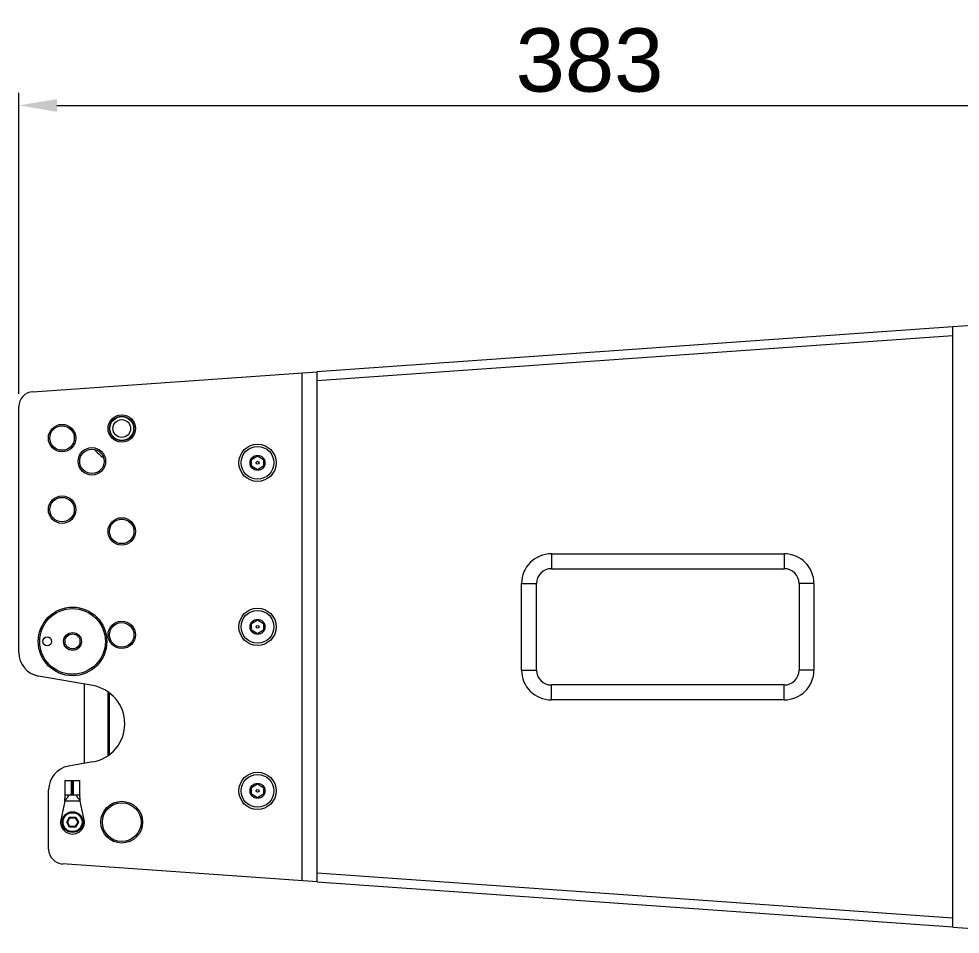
# Model space of a CAD drawing. Header units: millimetres. Extents: x 0 to 2524, y 0 to 1785.
# Drawn here: x 1091.8 to 1407.3, y 1207.9 to 1514.9 of the extents above; entities that cross this region are included whole.
import ezdxf

# ---------------------------------------------------------------- set-up
doc = ezdxf.new("R2010")
doc.units = ezdxf.units.MM
doc.header["$LTSCALE"] = 0.1
doc.layers.get('0').update_dxf_attribs({"lineweight": 13})
doc.layers.get('Defpoints').update_dxf_attribs({"lineweight": 9})
doc.layers.add('标注', color=251, linetype='Continuous', lineweight=9)
doc.styles.get("Standard").update_dxf_attribs({"font": 'arial.ttf'})
doc.dimstyles.new('STANDARD 8.5', dxfattribs={"dimscale": 8.5, "dimtxt": 2.5, "dimasz": 1.5, "dimexe": 0.5, "dimexo": 0.5, "dimgap": 0.5, "dimtad": 1, "dimtoh": 1, "dimdec": 1, "dimzin": 12, "dimdsep": 46, "dimtxsty": 'Standard', "dimcen": 0, "dimclrd": 256, "dimclre": 256, "dimclrt": 256, "dimadec": 0, "dimazin": 0, "dimtp": 0.01, "dimtm": 0.01, "dimtfac": 1, "dimtdec": 1, "dimtofl": 0, "dimtmove": 0, "dimatfit": 3, "dimfxl": 1, "dimtolj": 1, "dimtzin": 4, "dimlwd": -1, "dimlwe": -1, "dimarcsym": 0})

# ---------------------------------------------------------------- blocks, each defined once
blk = doc.blocks.new('*D14')
at = {"layer": 'Defpoints', "color": 0, "transparency": 16777216}
for p in [(1474.38, 1485.82), (1091.84, 1384.81), (1474.38, 1369.67)]:
    blk.add_point(p, dxfattribs=at)
at = {"layer": '标注', "transparency": 16777216}
for p, q in [((1091.84, 1389.06), (1091.84, 1490.07)), ((1474.38, 1373.92), (1474.38, 1490.07)), ((1104.59, 1485.82), (1461.63, 1485.82))]:
    blk.add_line(p, q, dxfattribs=at)
for points in [[(1104.59, 1487.94), (1104.59, 1483.69), (1091.84, 1485.82)], [(1461.63, 1487.94), (1461.63, 1483.69), (1474.38, 1485.82)]]:
    blk.add_solid(points, dxfattribs=at)
at = {"layer": '标注', "transparency": 16777216, "insert": (1283.11, 1500.92), "char_height": 21.25, "attachment_point": 5}
blk.add_mtext('\\A1;383', dxfattribs=at)

msp = doc.modelspace()

# ---------------------------------------------------------------- linework, layer by layer
for p, q in [((1404.84, 1411.72), (1437.98, 1414.04)), ((1404.85, 1411.6), (1191.84, 1396.48)), ((1404.84, 1210.22), (1404.84, 1411.72)), ((1404.84, 1408.59), (1191.84, 1393.48)), ((1096.49, 1389.8), (1191.84, 1396.47)), ((1186.84, 1225.82), (1186.84, 1396.12)), ((1191.84, 1225.47), (1191.84, 1396.47)), ((1091.84, 1302.35), (1091.84, 1384.81)), ((1169.84, 1367.12), (1171.84, 1368.28)), ((1169.84, 1364.81), (1169.84, 1367.12)), ((1171.84, 1368.28), (1173.84, 1367.12)), ((1173.84, 1367.12), (1173.84, 1364.81)), ((1171.84, 1363.66), (1169.84, 1364.81)), ((1173.84, 1364.81), (1171.84, 1363.66)), ((1270.34, 1335.47), (1270.34, 1330.47)), ((1270.34, 1335.47), (1348.34, 1335.47)), ((1348.34, 1335.47), (1348.34, 1330.47)), ((1270.34, 1330.47), (1348.34, 1330.47)), ((1260.34, 1296.47), (1260.34, 1325.47)), ((1260.34, 1325.47), (1265.34, 1325.47)), ((1265.34, 1296.47), (1265.34, 1325.47)), ((1358.34, 1325.47), (1353.34, 1325.47)), ((1353.34, 1325.47), (1353.34, 1296.47)), ((1358.34, 1325.47), (1358.34, 1296.47)), ((1169.84, 1312.12), (1171.84, 1313.28)), ((1171.84, 1313.28), (1173.84, 1312.12)), ((1169.84, 1309.81), (1169.84, 1312.12)), ((1171.84, 1308.66), (1169.84, 1309.81)), ((1173.84, 1309.81), (1171.84, 1308.66)), ((1173.84, 1312.12), (1173.84, 1309.81)), ((1116.6, 1291.27), (1098.45, 1294.47)), ((1260.34, 1296.47), (1265.34, 1296.47)), ((1358.34, 1296.47), (1353.34, 1296.47)), ((1113.84, 1265.18), (1113.84, 1291.76)), ((1348.34, 1291.47), (1270.34, 1291.47)), ((1270.34, 1286.47), (1270.34, 1291.47)), ((1348.34, 1286.47), (1348.34, 1291.47)), ((1121.74, 1267.82), (1121.74, 1288.97)), ((1121.74, 1288.97), (1121.92, 1288.97)), ((1122.24, 1268.22), (1122.24, 1288.71)), ((1348.34, 1286.47), (1270.34, 1286.47)), ((1116.6, 1265.67), (1108.45, 1264.23)), ((1107.39, 1254.67), (1107.39, 1259.47)), ((1107.39, 1259.47), (1112.29, 1259.47)), ((1109.54, 1254.67), (1109.54, 1259.47)), ((1109.79, 1254.67), (1109.79, 1259.47)), ((1109.89, 1254.67), (1109.89, 1259.47)), ((1110.14, 1254.67), (1110.14, 1259.47)), ((1112.29, 1254.67), (1112.29, 1259.47)), ((1101.84, 1236.42), (1101.84, 1256.35)), ((1169.84, 1257.12), (1171.84, 1258.28)), ((1169.84, 1254.81), (1169.84, 1257.12)), ((1171.84, 1258.28), (1173.84, 1257.12)), ((1173.84, 1257.12), (1173.84, 1254.81)), ((1107.39, 1254.67), (1107.39, 1254.65)), ((1107.4, 1254.67), (1112.28, 1254.67)), ((1171.84, 1253.66), (1169.84, 1254.81)), ((1173.84, 1254.81), (1171.84, 1253.66)), ((1107.24, 1252.47), (1105.93, 1246.3)), ((1112.44, 1252.47), (1107.24, 1252.47)), ((1113.75, 1246.3), (1112.44, 1252.47)), ((1107.88, 1245.47), (1108.86, 1247.17)), ((1108.11, 1245.47), (1108.97, 1246.97)), ((1108.86, 1247.17), (1110.82, 1247.17)), ((1108.97, 1246.97), (1108.86, 1247.17)), ((1108.97, 1246.97), (1110.71, 1246.97)), ((1110.71, 1246.97), (1110.82, 1247.17)), ((1110.71, 1246.97), (1111.57, 1245.47)), ((1110.82, 1247.17), (1111.8, 1245.47)), ((1108.86, 1243.77), (1107.88, 1245.47)), ((1108.11, 1245.47), (1107.88, 1245.47)), ((1108.97, 1243.97), (1108.11, 1245.47)), ((1108.97, 1243.97), (1108.86, 1243.77)), ((1110.82, 1243.77), (1108.86, 1243.77)), ((1110.71, 1243.97), (1108.97, 1243.97)), ((1111.57, 1245.47), (1110.71, 1243.97)), ((1110.71, 1243.97), (1110.82, 1243.77)), ((1111.8, 1245.47), (1110.82, 1243.77)), ((1111.57, 1245.47), (1111.8, 1245.47)), ((1191.84, 1225.47), (1106.49, 1231.44)), ((1191.84, 1228.46), (1404.84, 1213.35)), ((1191.84, 1225.45), (1404.85, 1210.34)), ((1404.84, 1210.22), (1437.98, 1207.9))]:
    msp.add_line(p, q)
for centre, radius in [((1126.34, 1377.47), 4.6), ((1106.34, 1374.27), 4.6), ((1126.34, 1377.47), 4.1), ((1126.34, 1377.47), 3.98), ((1126.34, 1377.47), 2.98), ((1106.34, 1374.27), 4.1), ((1116.34, 1366.47), 4.6), ((1116.34, 1366.47), 4.1), ((1171.84, 1365.97), 6.25), ((1171.84, 1365.97), 5.5), ((1171.84, 1365.97), 2.5), ((1171.84, 1365.97), 0.5), ((1106.34, 1350.27), 4.6), ((1106.34, 1350.27), 4.1), ((1126.34, 1342.97), 4.6), ((1126.34, 1342.97), 4.1), ((1109.84, 1306.07), 11.5), ((1109.84, 1306.07), 11), ((1171.84, 1310.97), 6.25), ((1171.84, 1310.97), 5.5), ((1126.34, 1308.27), 4.6), ((1171.84, 1310.97), 2.5), ((1126.34, 1308.27), 4.1), ((1171.84, 1310.97), 0.5), ((1101.34, 1306.07), 1.5), ((1109.84, 1306.07), 3), ((1109.84, 1306.07), 2.5), ((1171.84, 1255.97), 6.25), ((1171.84, 1255.97), 5.5), ((1171.84, 1255.97), 2.5), ((1171.84, 1255.97), 0.5), ((1126.34, 1245.47), 7), ((1126.34, 1245.47), 6.5), ((1109.84, 1245.47), 3.48), ((1109.84, 1245.47), 3.18)]:
    msp.add_circle(centre, radius)
for centre, radius, start, end in [((1096.84, 1384.81), 5, 94, 180), ((1123.13, 1377.47), 1.5, 109.9534, 115.3038), ((1129.55, 1377.47), 1.5, 64.6962, 70.0466), ((1123.13, 1377.47), 1.5, 244.6962, 250.0466), ((1129.55, 1377.47), 1.5, 289.9534, 295.3038), ((1126.34, 1377.47), 11.5, 217.9141, 237.6376), ((1270.34, 1325.47), 10, 90, 180), ((1348.34, 1325.47), 10, 0, 90), ((1270.34, 1325.47), 5, 90, 180), ((1348.34, 1325.47), 5, 0, 90), ((1099.84, 1302.35), 8, 180, 260), ((1270.34, 1296.47), 10, 180, 270), ((1270.34, 1296.47), 5, 180, 270), ((1348.34, 1296.47), 10, 270, 0), ((1348.34, 1296.47), 5, 270, 0), ((1114.34, 1278.47), 13, 280, 80), ((1126.34, 1288.97), 4.6, 178.3217, 180), ((1109.84, 1256.35), 8, 100, 180), ((1109.84, 1245.47), 4, 168, 12), ((1106.84, 1236.42), 5, 180, 266)]:
    msp.add_arc(centre, radius, start, end)
for points, knots in [([(1107.24, 1252.47), (1107.25, 1252.69), (1107.27, 1253.01), (1107.3, 1253.4), (1107.34, 1253.72), (1107.37, 1254.03), (1107.38, 1254.33), (1107.39, 1254.48), (1107.39, 1254.56)], [0, 0, 0, 0, 0.321465, 0.451347, 0.567601, 0.7799, 0.88634, 1, 1, 1, 1]), ([(1108.47, 1254.45), (1108.46, 1254.36), (1108.41, 1254.19), (1108.28, 1253.95), (1108.13, 1253.72), (1107.95, 1253.49), (1107.76, 1253.26), (1107.57, 1253.01), (1107.39, 1252.75), (1107.29, 1252.57), (1107.24, 1252.47)], [0, 0, 0, 0, 0.113902, 0.228214, 0.346201, 0.468897, 0.596058, 0.727031, 0.861477, 1, 1, 1, 1]), ([(1107.39, 1254.67), (1107.39, 1254.67), (1107.39, 1254.67), (1107.39, 1254.66), (1107.39, 1254.66)], [0, 0, 0, 0, 0.235638, 1, 1, 1, 1]), ([(1107.39, 1254.66), (1107.39, 1254.66), (1107.39, 1254.66), (1107.39, 1254.67), (1107.4, 1254.67), (1107.4, 1254.67)], [0, 0, 0, 0, 0.373469, 0.654233, 1, 1, 1, 1]), ([(1107.39, 1254.63), (1107.39, 1254.64), (1107.39, 1254.65), (1107.39, 1254.65), (1107.39, 1254.66)], [0, 0, 0, 0, 0.574748, 1, 1, 1, 1]), ([(1107.39, 1254.56), (1107.39, 1254.57), (1107.39, 1254.6), (1107.39, 1254.62), (1107.39, 1254.63)], [0, 0, 0, 0, 0.56414, 1, 1, 1, 1]), ([(1108.47, 1254.45), (1108.29, 1254.48), (1107.93, 1254.52), (1107.57, 1254.55), (1107.39, 1254.56)], [0, 0, 0, 0, 0.500022, 1, 1, 1, 1]), ([(1108.49, 1254.59), (1108.49, 1254.57), (1108.48, 1254.52), (1108.48, 1254.48), (1108.47, 1254.45)], [0, 0, 0, 0, 0.450027, 1, 1, 1, 1]), ([(1108.5, 1254.65), (1108.49, 1254.64), (1108.49, 1254.62), (1108.49, 1254.6), (1108.49, 1254.59)], [0, 0, 0, 0, 0.418961, 1, 1, 1, 1]), ([(1108.52, 1254.67), (1108.52, 1254.67), (1108.51, 1254.67), (1108.5, 1254.66), (1108.5, 1254.65), (1108.5, 1254.65)], [0, 0, 0, 0, 0.229801, 0.456064, 1, 1, 1, 1]), ([(1111.18, 1254.66), (1111.18, 1254.66), (1111.18, 1254.66), (1111.17, 1254.66), (1111.17, 1254.67)], [0, 0, 0, 0, 0.271678, 1, 1, 1, 1]), ([(1111.19, 1254.59), (1111.19, 1254.6), (1111.19, 1254.62), (1111.19, 1254.64), (1111.18, 1254.65), (1111.18, 1254.66)], [0, 0, 0, 0, 0.601233, 0.82438, 1, 1, 1, 1]), ([(1111.21, 1254.45), (1111.2, 1254.48), (1111.2, 1254.52), (1111.2, 1254.57), (1111.19, 1254.59)], [0, 0, 0, 0, 0.549909, 1, 1, 1, 1]), ([(1112.29, 1254.56), (1112.11, 1254.55), (1111.75, 1254.52), (1111.39, 1254.48), (1111.21, 1254.45)], [0, 0, 0, 0, 0.499978, 1, 1, 1, 1]), ([(1112.44, 1252.47), (1112.4, 1252.57), (1112.29, 1252.75), (1112.11, 1253.01), (1111.92, 1253.26), (1111.73, 1253.49), (1111.55, 1253.72), (1111.4, 1253.95), (1111.28, 1254.19), (1111.22, 1254.36), (1111.21, 1254.45)], [0, 0, 0, 0, 0.138523, 0.272969, 0.403942, 0.531103, 0.653799, 0.771786, 0.886098, 1, 1, 1, 1]), ([(1112.28, 1254.67), (1112.28, 1254.67), (1112.28, 1254.67), (1112.29, 1254.67), (1112.29, 1254.67)], [0, 0, 0, 0, 0.228388, 1, 1, 1, 1]), ([(1112.29, 1254.67), (1112.29, 1254.67), (1112.29, 1254.67), (1112.29, 1254.67), (1112.29, 1254.67), (1112.29, 1254.67), (1112.29, 1254.67), (1112.29, 1254.67), (1112.29, 1254.67), (1112.29, 1254.67), (1112.29, 1254.67)], [0, 0, 0, 0, 0.091365, 0.1763, 0.306042, 0.404415, 0.489967, 0.621039, 0.750564, 1, 1, 1, 1]), ([(1112.29, 1254.67), (1112.29, 1254.67), (1112.29, 1254.66), (1112.29, 1254.66), (1112.29, 1254.66)], [0, 0, 0, 0, 0.192314, 1, 1, 1, 1]), ([(1112.29, 1254.66), (1112.29, 1254.66), (1112.29, 1254.65), (1112.29, 1254.64), (1112.29, 1254.63)], [0, 0, 0, 0, 0.422591, 1, 1, 1, 1]), ([(1112.29, 1254.63), (1112.29, 1254.62), (1112.29, 1254.6), (1112.29, 1254.57), (1112.29, 1254.56)], [0, 0, 0, 0, 0.435856, 1, 1, 1, 1]), ([(1112.44, 1252.47), (1112.43, 1252.69), (1112.41, 1253.01), (1112.38, 1253.4), (1112.35, 1253.72), (1112.32, 1254.03), (1112.3, 1254.33), (1112.29, 1254.48), (1112.29, 1254.56)], [0, 0, 0, 0, 0.321465, 0.451347, 0.567601, 0.7799, 0.88634, 1, 1, 1, 1])]:
    msp.add_open_spline(points, degree=3, knots=knots)

# ---------------------------------------------------------------- dimensions: what is measured, and where the dimension line sits
at = {"layer": '标注'}
dim = msp.add_linear_dim(base=(1474.38, 1485.82), p1=(1091.84, 1384.81), p2=(1474.38, 1369.67), dimstyle='STANDARD 8.5', override={"dimdec": 0}, dxfattribs=at)
dim.commit()
dim.dimension.update_dxf_attribs({"geometry": '*D14', "text_midpoint": (1283.11, 1500.92)})

doc.saveas('drawing.dxf')
